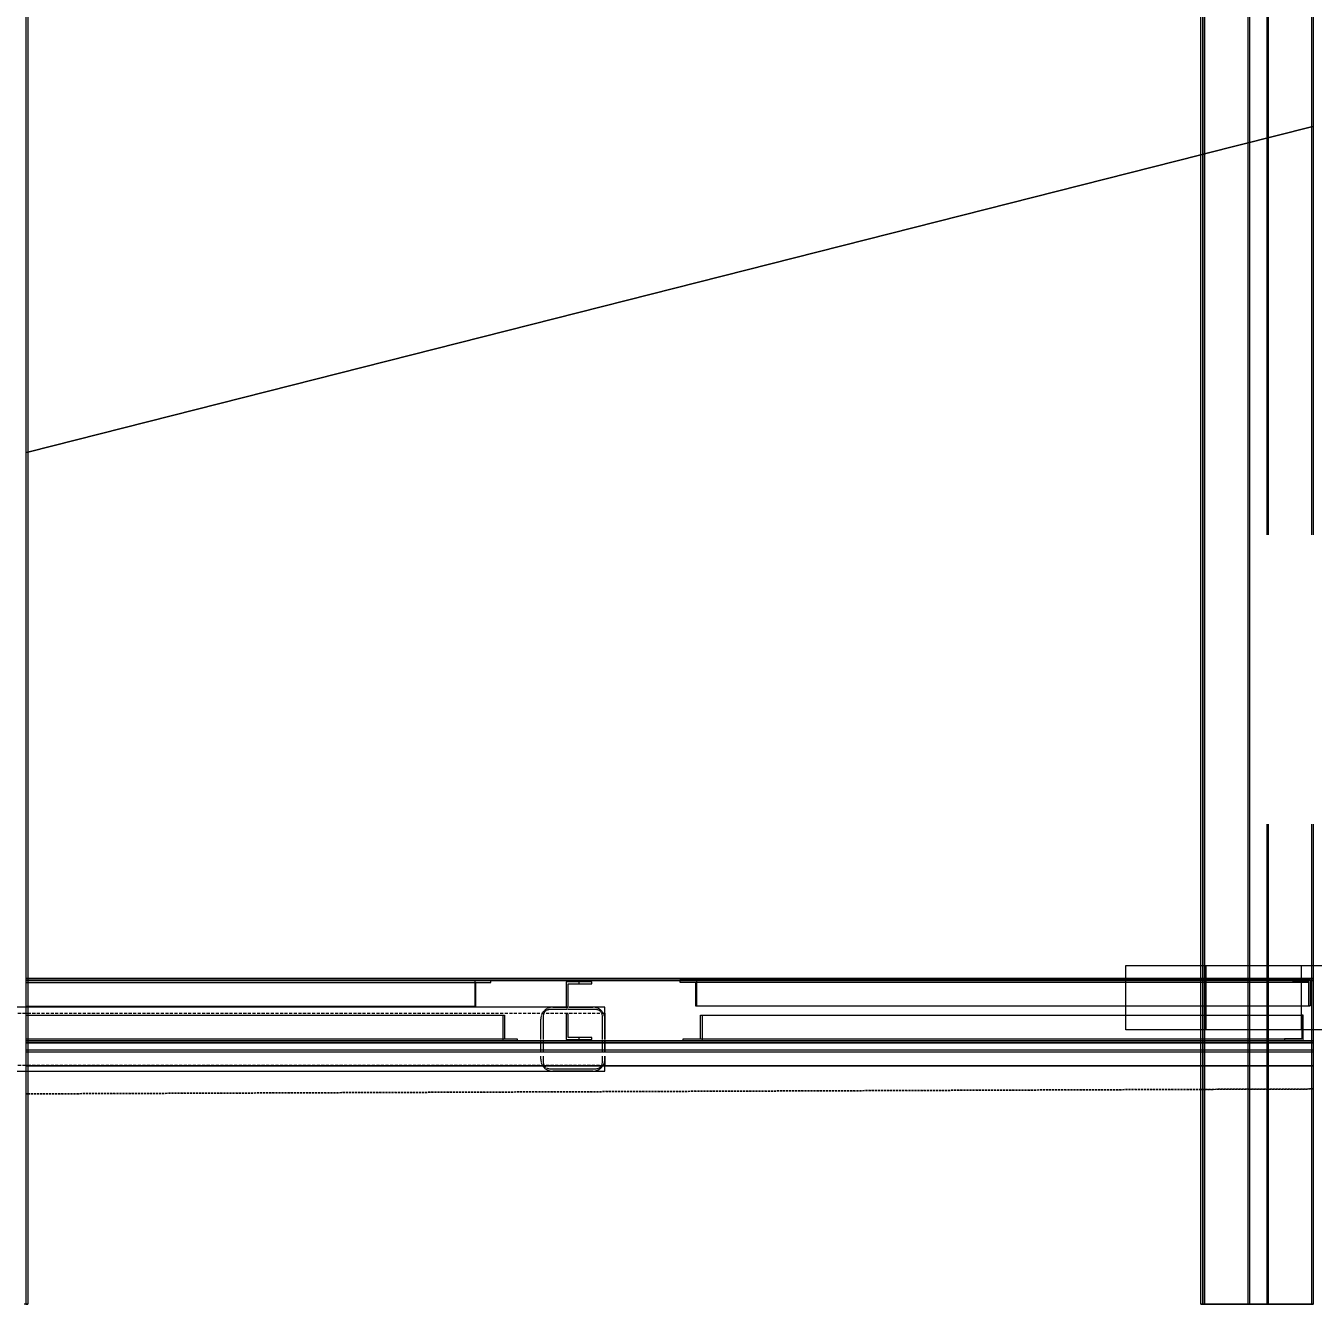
# Model space of a CAD drawing. Header units: centimetres. Extents: x -13617 to -9515, y -261 to 6553.
# Drawn here: x -12722.6 to -12522.1, y 2144 to 2343.2 of the extents above; entities that cross this region are included whole.
import ezdxf

# ---------------------------------------------------------------- set-up
doc = ezdxf.new("R2010")
doc.units = ezdxf.units.CM
for name, pattern in [('_Overhead', [0.47625, 0.3175, -0.15875]), ('_Overhead_2_', [0.47625, 0.3175, -0.15875]), ('Hidden', [0.714375, 0.47625, -0.238125])]:
    doc.linetypes.add(name, pattern=pattern)
for name, color, linetype, lineweight in [('A-DETL-HDLN', 7, 'Hidden', 9), ('A-FLOR', 7, 'Continuous', 9), ('E-LITE-EQPM', 7, 'Continuous', 9), ('E-LITE-EQPM-IDEN', 7, 'Continuous', 18), ('S-BEAM', 7, 'Continuous', 9), ('S-COLS', 7, 'Continuous', 9), ('S-FSTN', 7, 'Continuous', 9)]:
    doc.layers.add(name, color=color, linetype=linetype, lineweight=lineweight)
doc.styles.add('Arial_2', font='arial.ttf', dxfattribs={"width": 0.8, "height": 30})

# ---------------------------------------------------------------- blocks, each defined once
blk = doc.blocks.new('HSS Rectangular-Column - 100 x 100 mm-1473130-Planta patio maniobras')
at = {"layer": 'S-COLS', "color": 253, "true_color": 0xaaaaaa}
for p, q in [((-0.83, 4.6), (-3.65, 4.6)), ((-3.1, 5), (-1.03, 5)), ((-1.03, 5), (-0.73, 5)), ((3.65, 4.6), (-0.73, 4.6)), ((-0.55, 5), (3.09, 5)), ((-5, -0.05), (-5, 3.09)), ((-4.6, 3.59), (-4.6, 3.13)), ((-4.6, 3.09), (-4.6, -0.05)), ((4.6, 3.1), (4.6, 3.59)), ((4.6, -0.06), (4.6, 3.09)), ((5, 3.09), (5, -0.07)), ((-5, -0.56), (-5, -0.26)), ((-5, -1.64), (-5, -0.56)), ((-5, -1.8), (-5, -1.64)), ((-5, -1.98), (-5, -1.84)), ((-4.6, -0.26), (-4.6, -0.56)), ((-4.6, -0.56), (-4.6, -1.64)), ((-4.6, -1.64), (-4.6, -1.8)), ((-4.6, -1.84), (-4.6, -1.98)), ((4.6, -0.56), (4.6, -0.26)), ((4.6, -1.64), (4.6, -0.56)), ((4.6, -1.8), (4.6, -1.64)), ((4.6, -1.98), (4.6, -1.8)), ((5, -0.26), (5, -0.56)), ((5, -0.56), (5, -1.64)), ((5, -1.64), (5, -1.8)), ((5, -1.8), (5, -1.98)), ((-5, -3.1), (-5, -2.64)), ((-4.6, -2.64), (-4.6, -3.56)), ((4.6, -3.59), (4.6, -2.64)), ((5, -2.64), (5, -3.1)), ((-3.65, -4.6), (3.65, -4.6)), ((3.09, -5), (-3.1, -5))]:
    blk.add_line(p, q, dxfattribs=at)
for centre, radius, start, end in [((-3.1, 3.09), 1.9, 150, 163.5339), ((-3.1, 3.09), 1.9, 133.0252, 148.9166), ((-3.65, 3.65), 0.953, 154.8031, 180), ((-3.65, 3.65), 0.953, 122.6116, 150), ((-3.1, 3.09), 1.9, 120, 132.2271), ((-3.65, 3.65), 0.952, 90, 120), ((-3.1, 3.09), 1.9, 97.63, 118.6771), ((-3.1, 3.09), 1.9, 90, 97.2129), ((3.09, 3.09), 1.91, 82.4534, 90), ((3.09, 3.09), 1.9, 60.1406, 82.37), ((3.65, 3.65), 0.952, 60, 90), ((3.09, 3.09), 1.91, 47.0305, 60), ((3.65, 3.65), 0.952, 30, 57.3884), ((3.09, 3.09), 1.91, 30.0285, 46.9748), ((3.65, 3.65), 0.953, 360, 25.1969), ((3.09, 3.09), 1.91, 15.5417, 30), ((-3.1, 3.09), 1.91, 164.4709, 178.9811), ((3.09, 3.09), 1.91, 360, 15.5291), ((-3.1, -3.1), 1.91, 180, 194.522), ((-3.1, -3.1), 1.91, 195.5291, 207.9055), ((-3.65, -3.65), 0.953, 180, 201.0079), ((3.65, -3.65), 0.953, 338.9921, 0), ((3.09, -3.1), 1.9, 332.0945, 344.4709), ((3.09, -3.1), 1.9, 344.4843, 360), ((-3.1, -3.1), 1.91, 210, 225.9298), ((-3.65, -3.65), 0.952, 210, 235.3423), ((-3.1, -3.1), 1.91, 226.9748, 239.2246), ((-3.65, -3.65), 0.952, 240, 270), ((-3.1, -3.1), 1.91, 240, 261.1396), ((-3.1, -3.1), 1.91, 262.37, 269.5938), ((3.09, -3.1), 1.91, 270.0953, 277.63), ((3.09, -3.1), 1.9, 277.8731, 300), ((3.65, -3.65), 0.952, 270, 300), ((3.09, -3.1), 1.9, 300.0813, 313.0252), ((3.65, -3.65), 0.953, 302.7997, 330), ((3.09, -3.1), 1.9, 313.0975, 330)]:
    blk.add_arc(centre, radius, start, end, dxfattribs=at)
blk = doc.blocks.new('M_L Equal Angles - 25 x 25 mm-1491346-Planta patio maniobras')
at = {"layer": 'S-BEAM', "color": 254, "true_color": 0xcccccc}
for p, q in [((-87.67, 1.36), (-87.4, 1.36)), ((-87.67, 1.36), (-87.4, 1.36)), ((-87.67, 1.04), (-87.4, 1.04)), ((-87.4, 1.36), (95.31, 1.36)), ((-87.4, 1.36), (95.31, 1.36)), ((-87.4, 1.04), (95.31, 1.04)), ((95.31, 1.36), (95.65, 1.36)), ((95.31, 1.36), (95.65, 1.36)), ((95.31, 1.04), (95.65, 1.04)), ((95.65, 1.36), (95.88, 1.36)), ((95.65, 1.36), (95.88, 1.36)), ((95.65, 1.04), (95.88, 1.04)), ((95.88, 1.36), (112.55, 1.36)), ((95.88, 1.36), (112.55, 1.36)), ((95.88, 1.04), (112.55, 1.04)), ((112.55, 1.36), (112.78, 1.36)), ((112.55, 1.36), (112.78, 1.36)), ((112.55, 1.04), (112.78, 1.04)), ((-87.67, -1.14), (-87.4, -1.14)), ((-87.4, -1.14), (-87.67, -1.14)), ((-87.4, -1.14), (95.31, -1.14)), ((95.31, -1.14), (-87.4, -1.14)), ((95.31, -1.14), (95.65, -1.14)), ((95.65, -1.14), (95.31, -1.14)), ((95.65, -1.14), (95.88, -1.14)), ((95.88, -1.14), (95.65, -1.14)), ((95.88, -1.14), (112.55, -1.14)), ((112.55, -1.14), (95.88, -1.14)), ((112.55, -1.14), (112.78, -1.14)), ((112.78, -1.14), (112.55, -1.14))]:
    blk.add_line(p, q, dxfattribs=at)
at = {"layer": 'S-BEAM', "color": 254, "linetype": 'Hidden', "true_color": 0xcccccc}
for p, q in [((-87.67, 1.04), (-87.4, 1.04)), ((-87.4, 1.04), (95.31, 1.04)), ((95.31, 1.04), (95.65, 1.04)), ((95.65, 1.04), (95.88, 1.04)), ((95.88, 1.04), (112.55, 1.04)), ((112.55, 1.04), (112.78, 1.04))]:
    blk.add_line(p, q, dxfattribs=at)
blk = doc.blocks.new('M_L Equal Angles - 25 x 25 mm-1491318-Planta patio maniobras')
at = {"layer": 'S-BEAM', "color": 254, "true_color": 0xcccccc}
for p, q in [((-87.67, 1.36), (-87.4, 1.36)), ((-87.67, 1.36), (-87.4, 1.36)), ((-87.67, 1.04), (-87.4, 1.04)), ((-87.4, 1.36), (95.31, 1.36)), ((-87.4, 1.36), (95.31, 1.36)), ((-87.4, 1.04), (95.31, 1.04)), ((95.31, 1.36), (95.65, 1.36)), ((95.31, 1.36), (95.65, 1.36)), ((95.31, 1.04), (95.65, 1.04)), ((95.65, 1.36), (95.88, 1.36)), ((95.65, 1.36), (95.88, 1.36)), ((95.65, 1.04), (95.88, 1.04)), ((95.88, 1.36), (112.55, 1.36)), ((95.88, 1.36), (112.55, 1.36)), ((95.88, 1.04), (112.55, 1.04)), ((112.55, 1.36), (112.78, 1.36)), ((112.55, 1.36), (112.78, 1.36)), ((112.55, 1.04), (112.78, 1.04)), ((-87.67, -1.14), (-87.4, -1.14)), ((-87.4, -1.14), (-87.67, -1.14)), ((-87.4, -1.14), (95.31, -1.14)), ((95.31, -1.14), (-87.4, -1.14)), ((95.31, -1.14), (95.65, -1.14)), ((95.65, -1.14), (95.31, -1.14)), ((95.65, -1.14), (95.88, -1.14)), ((95.88, -1.14), (95.65, -1.14)), ((95.88, -1.14), (112.55, -1.14)), ((112.55, -1.14), (95.88, -1.14)), ((112.55, -1.14), (112.78, -1.14)), ((112.78, -1.14), (112.55, -1.14))]:
    blk.add_line(p, q, dxfattribs=at)
at = {"layer": 'S-BEAM', "color": 254, "linetype": 'Hidden', "true_color": 0xcccccc}
for p, q in [((-87.67, 1.04), (-87.4, 1.04)), ((-87.4, 1.04), (95.31, 1.04)), ((95.31, 1.04), (95.65, 1.04)), ((95.65, 1.04), (95.88, 1.04)), ((95.88, 1.04), (112.55, 1.04)), ((112.55, 1.04), (112.78, 1.04))]:
    blk.add_line(p, q, dxfattribs=at)
blk = doc.blocks.new('HSS Square - HSS 100mm-1473662-Planta patio maniobras')
at = {"layer": 'S-BEAM', "color": 254, "true_color": 0xcccccc}
for p, q in [((8.76, 5), (-81.14, 5)), ((-81.14, 5), (-81.14, 4.94)), ((-81.14, 5), (-81.14, 4.05)), ((-81.14, 4.94), (-81.14, 4.74)), ((-81.14, 4.74), (-81.14, 4.44)), ((-81.14, 4.44), (-81.14, 4.05)), ((-81.14, 4.02), (-81.14, 4.05)), ((-81.14, 3.92), (-81.14, 4.05)), ((-81.14, 3.77), (-81.14, 4.02)), ((9.03, 5), (8.76, 5)), ((9.33, 5), (9.1, 5)), ((26, 5), (9.33, 5)), ((26.23, 5), (26, 5)), ((26.57, 5), (26.23, 5)), ((71.14, 5), (26.57, 5)), ((71.14, 4.12), (71.14, 5)), ((71.14, 4.12), (71.14, 5)), ((71.14, 4.05), (71.14, 3.59)), ((71.14, 4.05), (71.14, 3.59)), ((-81.14, 3.98), (-81.14, 3.09)), ((-81.14, 3.93), (-81.14, 3.59)), ((-81.14, 3.59), (-81.14, 3.92)), ((-81.14, 3.59), (-81.14, 3.77)), ((-81.14, 3.57), (-81.14, 3.09)), ((-81.14, 3.34), (-81.14, 3.57)), ((-81.14, 3.09), (-81.14, 3.57)), ((-81.14, 3.09), (-81.14, 3.34)), ((-81.14, 2.64), (-81.14, 3.09)), ((-81.14, 3.09), (-81.14, 2.64)), ((71.14, 3.59), (71.14, 3.98)), ((71.14, 3.59), (71.14, 3.93)), ((71.14, 3.09), (71.14, 3.59)), ((71.14, 3.09), (71.14, 3.57)), ((71.14, 3.57), (71.14, 3.09)), ((71.14, 3.57), (71.14, 3.09)), ((71.14, 3.09), (71.14, 2.64)), ((71.14, 2.64), (71.14, 3.09)), ((71.14, 2.64), (71.14, 3.09)), ((71.14, 3.09), (71.14, 2.64)), ((71.14, 2.59), (71.14, 2.14)), ((71.14, 2.14), (71.14, 2.59)), ((71.14, 2.14), (71.14, 2.59)), ((71.14, 2.59), (71.14, 2.14)), ((-81.14, 1.8), (-81.14, 1.98)), ((-81.14, 1.98), (-81.14, 1.8)), ((-81.14, 1.64), (-81.14, 1.8)), ((-81.14, 1.8), (-81.14, 1.64)), ((-81.14, 0.56), (-81.14, 1.64)), ((-81.14, 1.64), (-81.14, 0.56)), ((-81.14, 0.26), (-81.14, 0.56)), ((-81.14, 0.56), (-81.14, 0.26)), ((-81.14, -3.1), (-81.14, 0.07)), ((-81.14, 0.07), (-81.14, -3.1)), ((71.14, 1.8), (71.14, 1.64)), ((71.14, 1.64), (71.14, 1.8)), ((71.14, 1.64), (71.14, 1.8)), ((71.14, 1.8), (71.14, 1.64)), ((71.14, 1.64), (71.14, 1.09)), ((71.14, 1.09), (71.14, 1.64)), ((71.14, 1.09), (71.14, 1.64)), ((71.14, 1.64), (71.14, 1.09)), ((71.14, 1.09), (71.14, 0.56)), ((71.14, 0.56), (71.14, 1.09)), ((71.14, 0.56), (71.14, 1.09)), ((71.14, 1.09), (71.14, 0.56)), ((71.14, 0.26), (71.14, 0.56)), ((71.14, 0.26), (71.14, 0.56)), ((71.14, 0.56), (71.14, 0.26)), ((71.14, 0.11), (71.14, 0.26)), ((71.14, 0.11), (71.14, 0.26)), ((71.14, 0.26), (71.14, 0.11)), ((71.14, -3.08), (71.14, -0.04)), ((71.14, -3.08), (71.14, -0.04)), ((71.14, -0.04), (71.14, -3.08)), ((-81.14, -3.1), (-81.14, -3.57)), ((-81.14, -3.1), (-81.14, -3.59)), ((-81.14, -3.57), (-81.14, -3.1)), ((-81.14, -3.57), (-81.14, -3.1)), ((-81.14, -3.59), (-81.14, -3.93)), ((-81.14, -3.59), (-81.14, -5)), ((-81.14, -3.92), (-81.14, -3.59)), ((-81.14, -3.77), (-81.14, -3.59)), ((-81.14, -3.92), (-81.14, -3.77)), ((-81.14, -4.02), (-81.14, -3.92)), ((-81.14, -4.02), (-81.14, -3.92)), ((71.14, -3.74), (71.14, -3.1)), ((71.14, -3.57), (71.14, -3.1)), ((71.14, -3.1), (71.14, -3.34)), ((71.14, -3.1), (71.14, -3.34)), ((71.14, -3.34), (71.14, -3.57)), ((71.14, -3.34), (71.14, -3.57)), ((71.14, -3.74), (71.14, -3.59)), ((71.14, -3.59), (71.14, -3.74)), ((71.14, -3.59), (71.14, -3.74)), ((71.14, -4.05), (71.14, -3.74)), ((71.14, -3.93), (71.14, -3.77)), ((71.14, -3.77), (71.14, -3.92)), ((71.14, -3.77), (71.14, -3.92)), ((-81.14, -4.05), (-81.14, -4.02)), ((-81.14, -4.05), (-81.14, -4.02)), ((-81.14, -4.05), (-81.14, -5)), ((-81.14, -5), (-75.59, -5)), ((-75.41, -5), (-75.11, -5)), ((-75.11, -5), (8.76, -5)), ((8.76, -5), (9.03, -5)), ((9.1, -5), (9.33, -5)), ((9.33, -5), (26, -5)), ((26, -5), (26.23, -5)), ((26.23, -5), (26.57, -5)), ((26.57, -5), (44.33, -5)), ((44.39, -5), (44.69, -5)), ((44.69, -5), (71.14, -5)), ((71.14, -4.74), (71.14, -4.05)), ((71.14, -4.44), (71.14, -4.05)), ((71.14, -4.94), (71.14, -4.44)), ((71.14, -4.94), (71.14, -4.74))]:
    blk.add_line(p, q, dxfattribs=at)
at = {"layer": 'S-BEAM', "color": 254, "linetype": 'Hidden', "true_color": 0xcccccc}
for p, q in [((8.76, 4.05), (-81.14, 4.05)), ((9.03, 4.05), (8.76, 4.05)), ((9.33, 4.05), (9.1, 4.05)), ((26, 4.05), (9.33, 4.05)), ((26.23, 4.05), (26, 4.05)), ((26.57, 4.05), (26.23, 4.05)), ((71.14, 4.05), (26.57, 4.05)), ((-75.59, -4.05), (-81.14, -4.05)), ((-75.15, -4.05), (-75.41, -4.05)), ((8.76, -4.05), (-75.11, -4.05)), ((9.03, -4.05), (8.76, -4.05)), ((9.33, -4.05), (9.1, -4.05)), ((26, -4.05), (9.33, -4.05)), ((26.23, -4.05), (26, -4.05)), ((26.57, -4.05), (26.23, -4.05)), ((44.31, -4.05), (26.57, -4.05)), ((44.66, -4.05), (44.39, -4.05)), ((71.14, -4.05), (44.69, -4.05))]:
    blk.add_line(p, q, dxfattribs=at)
blk = doc.blocks.new('RVR_CERCHA_C01 - RVR_CERCHA_C01-1649010-Planta patio maniobras')
at = {"layer": 'S-BEAM', "color": 254, "true_color": 0xcccccc}
for p, q in [((4.71, 5), (5, 5)), ((5, 5), (4.71, 5)), ((4.71, 4.7), (5, 4.7)), ((4.71, 4.7), (5, 4.7)), ((4.78, 5), (5, 5)), ((4.78, 5), (5, 5)), ((5, 5), (4.78, 5)), ((4.78, 5), (5, 5)), ((4.78, 4.7), (5, 4.7)), ((5, 4.7), (4.78, 4.7)), ((5, 4.7), (4.78, 4.7)), ((5, 4.7), (4.78, 4.7)), ((5, 5), (5, 4.7)), ((5, 4.7), (5, 5)), ((5.01, 5), (21.68, 5)), ((5.01, 5), (11.9, 5)), ((5.01, 5), (21.68, 5)), ((21.68, 5), (5.01, 5)), ((5.01, 4.7), (11.86, 4.7)), ((5.01, 4.7), (6.32, 4.7)), ((6.32, 4.7), (5.01, 4.7)), ((6.32, 4.7), (5.01, 4.7)), ((6.32, 4.7), (6.32, 0.7)), ((8.94, 4.7), (6.32, 4.7)), ((6.32, 4.7), (21.68, 4.7)), ((6.32, 4.7), (13.81, 4.7)), ((21.68, 4.7), (6.32, 4.7)), ((21.68, 4.7), (6.32, 4.7)), ((6.54, 0.7), (6.54, 4.4)), ((6.54, 4.4), (8.94, 4.4)), ((21.68, 4.4), (6.54, 4.4)), ((9.25, 4.7), (8.94, 4.7)), ((8.94, 4.4), (9.25, 4.4)), ((9.25, 4.4), (9.25, 4.7)), ((9.6, 4.7), (9.25, 4.7)), ((9.6, 4.4), (9.25, 4.4)), ((21.68, 4.7), (9.6, 4.7)), ((21.68, 4.4), (9.6, 4.4)), ((11.86, 4.7), (21.68, 4.7)), ((11.9, 5), (21.68, 5)), ((13.81, 4.7), (21.68, 4.7)), ((21.68, 5), (21.91, 5)), ((21.68, 5), (21.91, 5)), ((21.68, 5), (21.91, 5)), ((21.91, 5), (21.68, 5)), ((21.68, 4.7), (21.91, 4.7)), ((21.91, 4.7), (21.68, 4.7)), ((21.68, 4.7), (21.91, 4.7)), ((21.68, 4.7), (21.91, 4.7)), ((21.91, 4.7), (21.68, 4.7)), ((21.91, 4.7), (21.68, 4.7)), ((21.91, 4.4), (21.68, 4.4)), ((21.91, 4.4), (21.68, 4.4)), ((21.91, 5), (22.25, 5)), ((21.91, 5), (22.25, 5)), ((21.91, 5), (22.25, 5)), ((22.25, 5), (21.91, 5)), ((21.91, 4.7), (22.25, 4.7)), ((22.25, 4.7), (21.91, 4.7)), ((21.91, 4.7), (22.25, 4.7)), ((21.91, 4.7), (22.25, 4.7)), ((22.25, 4.7), (21.91, 4.7)), ((22.25, 4.7), (21.91, 4.7)), ((22.25, 4.4), (21.91, 4.4)), ((22.25, 4.4), (21.91, 4.4)), ((22.25, 5), (204.96, 5)), ((22.25, 5), (204.96, 5)), ((22.25, 5), (204.96, 5)), ((204.96, 5), (22.25, 5)), ((22.25, 4.7), (96.9, 4.7)), ((102.45, 4.7), (22.25, 4.7)), ((22.25, 4.7), (204.92, 4.7)), ((22.25, 4.7), (204.96, 4.7)), ((102.86, 4.7), (22.25, 4.7)), ((102.45, 4.7), (22.25, 4.7)), ((100.16, 4.4), (22.25, 4.4)), ((102.86, 4.4), (22.25, 4.4)), ((96.9, 4.7), (99.94, 4.7)), ((99.94, 4.7), (102.86, 4.7)), ((99.94, 0.7), (99.94, 4.7)), ((102.86, 4.4), (100.16, 4.4)), ((100.16, 4.4), (100.16, 0.7)), ((102.86, 4.7), (102.45, 4.7)), ((130.49, 4.7), (102.45, 4.7)), ((102.86, 4.7), (102.86, 4.4)), ((128.71, 4.7), (102.86, 4.7)), ((117.09, 4.5), (117.09, 4.2)), ((119.09, 4.5), (117.09, 4.5)), ((119.09, 4.5), (117.09, 4.5)), ((117.09, 4.5), (117.09, 4.2)), ((117.09, 4.2), (119.09, 4.2)), ((117.09, 4.2), (119.09, 4.2)), ((119.09, 4.5), (119.09, 4.2)), ((121.09, 4.5), (119.09, 4.5)), ((121.09, 4.5), (119.09, 4.5)), ((119.09, 4.2), (120.79, 4.2)), ((119.09, 4.2), (120.79, 4.2)), ((120.79, 4.2), (120.79, 0.5)), ((120.79, 4.2), (120.79, 0.5)), ((121.09, 0.5), (121.09, 4.5)), ((121.09, 0.5), (121.09, 4.5)), ((128.71, 4.4), (128.71, 4.7)), ((128.71, 4.7), (130.89, 4.7)), ((130.49, 4.7), (128.71, 4.7)), ((204.96, 4.7), (128.71, 4.7)), ((130.73, 4.4), (128.71, 4.4)), ((204.96, 4.4), (128.71, 4.4)), ((204.96, 4.7), (130.49, 4.7)), ((204.96, 4.7), (130.49, 4.7)), ((130.73, 0.7), (130.73, 4.4)), ((204.96, 4.4), (130.73, 4.4)), ((130.89, 4.7), (130.89, 0.7)), ((130.89, 4.7), (137.83, 4.7)), ((137.83, 4.7), (204.96, 4.7)), ((204.96, 5), (205.23, 5)), ((204.96, 5), (205.23, 5)), ((204.96, 5), (205.23, 5)), ((205.23, 5), (204.96, 5)), ((204.96, 4.7), (205.23, 4.7)), ((205.23, 4.7), (204.96, 4.7)), ((204.96, 4.7), (205.23, 4.7)), ((204.96, 4.7), (205.23, 4.7)), ((205.23, 4.7), (204.96, 4.7)), ((205.23, 4.7), (204.96, 4.7)), ((205.23, 4.4), (204.96, 4.4)), ((205.23, 4.4), (204.96, 4.4)), ((6.32, 0.7), (6.54, 0.7)), ((21.68, 0.7), (6.32, 0.7)), ((21.68, 0.7), (6.54, 0.7)), ((21.91, 0.7), (21.68, 0.7)), ((21.91, 0.7), (21.68, 0.7)), ((22.25, 0.7), (21.91, 0.7)), ((22.25, 0.7), (21.91, 0.7)), ((99.94, 0.7), (22.25, 0.7)), ((100.16, 0.7), (22.25, 0.7)), ((100.16, 0.7), (99.94, 0.7)), ((120.79, 0.5), (121.09, 0.5)), ((120.79, 0.5), (121.09, 0.5)), ((130.89, 0.7), (130.73, 0.7)), ((204.96, 0.7), (130.73, 0.7)), ((204.96, 0.7), (130.89, 0.7)), ((205.23, 0.7), (204.96, 0.7)), ((205.23, 0.7), (204.96, 0.7)), ((5.23, -4.75), (5.23, -0.75)), ((5.23, -0.75), (5.43, -0.75)), ((21.68, -0.75), (5.23, -0.75)), ((5.43, -0.75), (5.43, -4.45)), ((21.68, -0.75), (5.43, -0.75)), ((21.91, -0.75), (21.68, -0.75)), ((21.91, -0.75), (21.68, -0.75)), ((22.25, -0.75), (21.91, -0.75)), ((22.25, -0.75), (21.91, -0.75)), ((100.76, -0.75), (22.25, -0.75)), ((100.96, -0.75), (22.25, -0.75)), ((100.96, -0.75), (100.76, -0.75)), ((100.76, -0.75), (100.76, -4.75)), ((100.96, -4.45), (100.96, -0.75)), ((121.09, -0.5), (120.79, -0.5)), ((120.79, -0.5), (120.79, -4.2)), ((121.09, -0.5), (120.79, -0.5)), ((120.79, -0.5), (120.79, -4.2)), ((121.09, -4.5), (121.09, -0.5)), ((121.09, -4.5), (121.09, -0.5)), ((135.34, -0.7), (135.15, -0.7)), ((135.15, -0.7), (135.15, -4.4)), ((204.96, -0.7), (135.15, -0.7)), ((135.34, -4.7), (135.34, -0.7)), ((204.96, -0.7), (135.34, -0.7)), ((205.23, -0.7), (204.96, -0.7)), ((205.23, -0.7), (204.96, -0.7)), ((4.71, -4.7), (5, -4.7)), ((5, -4.7), (4.71, -4.7)), ((5, -5), (4.71, -5)), ((4.71, -5), (5, -5)), ((4.78, -4.7), (5, -4.7)), ((5, -4.7), (4.78, -4.7)), ((5, -4.7), (4.78, -4.7)), ((4.78, -4.7), (5, -4.7)), ((4.78, -5), (5, -5)), ((5, -5), (4.78, -5)), ((5, -5), (4.78, -5)), ((5, -5), (4.78, -5)), ((5, -4.7), (5, -5)), ((5, -5), (5, -4.7)), ((5.01, -4.7), (21.68, -4.7)), ((5.01, -4.7), (11.86, -4.7)), ((5.23, -4.7), (5.01, -4.7)), ((5.23, -4.7), (5.01, -4.7)), ((11.9, -5), (5.01, -5)), ((5.01, -5), (21.68, -5)), ((21.68, -5), (5.01, -5)), ((21.68, -5), (5.01, -5)), ((21.68, -4.7), (5.23, -4.7)), ((21.68, -4.7), (5.23, -4.7)), ((6.55, -4.75), (5.23, -4.75)), ((5.23, -4.75), (21.68, -4.75)), ((5.43, -4.45), (7.87, -4.45)), ((21.68, -4.45), (5.43, -4.45)), ((7.87, -4.75), (6.55, -4.75)), ((7.87, -4.45), (7.87, -4.7)), ((21.68, -4.45), (7.87, -4.45)), ((9.58, -4.75), (7.87, -4.75)), ((21.68, -4.75), (9.58, -4.75)), ((11.86, -4.7), (21.68, -4.7)), ((21.68, -5), (11.9, -5)), ((21.91, -4.45), (21.68, -4.45)), ((21.91, -4.45), (21.68, -4.45)), ((21.68, -4.7), (21.91, -4.7)), ((21.68, -4.7), (21.91, -4.7)), ((21.91, -4.7), (21.68, -4.7)), ((21.91, -4.7), (21.68, -4.7)), ((21.68, -4.75), (21.91, -4.75)), ((21.91, -4.75), (21.68, -4.75)), ((21.91, -5), (21.68, -5)), ((21.68, -5), (21.91, -5)), ((21.91, -5), (21.68, -5)), ((21.91, -5), (21.68, -5)), ((22.25, -4.45), (21.91, -4.45)), ((22.25, -4.45), (21.91, -4.45)), ((21.91, -4.7), (22.25, -4.7)), ((21.91, -4.7), (22.25, -4.7)), ((22.25, -4.7), (21.91, -4.7)), ((22.25, -4.7), (21.91, -4.7)), ((21.91, -4.75), (22.25, -4.75)), ((22.25, -4.75), (21.91, -4.75)), ((22.25, -5), (21.91, -5)), ((21.91, -5), (22.25, -5)), ((22.25, -5), (21.91, -5)), ((22.25, -5), (21.91, -5)), ((100.96, -4.45), (22.25, -4.45)), ((103.41, -4.45), (22.25, -4.45)), ((22.25, -4.7), (97.61, -4.7)), ((22.25, -4.7), (204.92, -4.7)), ((100.76, -4.7), (22.25, -4.7)), ((100.76, -4.7), (22.25, -4.7)), ((22.25, -4.75), (100.76, -4.75)), ((103.41, -4.75), (22.25, -4.75)), ((204.96, -5), (22.25, -5)), ((22.25, -5), (204.96, -5)), ((204.96, -5), (22.25, -5)), ((204.96, -5), (22.25, -5)), ((97.61, -4.7), (100.76, -4.7)), ((100.76, -4.75), (103.41, -4.75)), ((100.8, -4.7), (103.41, -4.7)), ((103.41, -4.7), (100.8, -4.7)), ((103.41, -4.7), (100.8, -4.7)), ((103.41, -4.45), (100.96, -4.45)), ((103.41, -4.75), (103.41, -4.45)), ((103.41, -4.7), (132.93, -4.7)), ((132.81, -4.7), (103.41, -4.7)), ((132.81, -4.7), (103.41, -4.7)), ((117.09, -4.2), (117.09, -4.5)), ((119.09, -4.2), (117.09, -4.2)), ((119.09, -4.2), (117.09, -4.2)), ((117.09, -4.2), (117.09, -4.5)), ((117.09, -4.5), (119.09, -4.5)), ((117.09, -4.5), (119.09, -4.5)), ((119.09, -4.2), (119.09, -4.5)), ((120.79, -4.2), (119.09, -4.2)), ((120.79, -4.2), (119.09, -4.2)), ((119.09, -4.5), (121.09, -4.5)), ((119.09, -4.5), (121.09, -4.5)), ((135.15, -4.4), (132.81, -4.4)), ((132.81, -4.4), (132.81, -4.7)), ((204.96, -4.4), (132.81, -4.4)), ((132.81, -4.7), (135.34, -4.7)), ((204.96, -4.7), (132.81, -4.7)), ((204.96, -4.7), (132.81, -4.7)), ((204.96, -4.7), (132.81, -4.7)), ((132.93, -4.7), (140.2, -4.7)), ((204.96, -4.4), (135.15, -4.4)), ((135.34, -4.7), (204.96, -4.7)), ((140.2, -4.7), (204.96, -4.7)), ((205.23, -4.4), (204.96, -4.4)), ((205.23, -4.4), (204.96, -4.4)), ((204.96, -4.7), (205.23, -4.7)), ((205.23, -4.7), (204.96, -4.7)), ((204.96, -4.7), (205.23, -4.7)), ((204.96, -4.7), (205.23, -4.7)), ((205.23, -4.7), (204.96, -4.7)), ((205.23, -4.7), (204.96, -4.7)), ((205.23, -5), (204.96, -5)), ((204.96, -5), (205.23, -5)), ((205.23, -5), (204.96, -5)), ((205.23, -5), (204.96, -5))]:
    blk.add_line(p, q, dxfattribs=at)
blk = doc.blocks.new('Costanera Perfil Z - Parametrizado - Costanera Perfil Z - Parametrizado-1652053-Planta patio maniobras')
at = {"layer": 'S-BEAM', "color": 254, "true_color": 0xcccccc}
for p, q in [((-8.9, -811.28), (-8.9, 811.28)), ((-8.63, 811.28), (-8.63, -811.28)), ((-8.57, 811.28), (-8.57, -811.28)), ((-8.34, 811.28), (-8.34, -811.28)), ((-1.6, 811.28), (-1.6, -811.28)), ((-1.35, 811.28), (-1.35, -811.28)), ((8.34, 811.28), (8.34, -811.28)), ((1.35, -410.85), (1.35, -760.55)), ((1.6, -410.85), (1.6, -760.55)), ((8.57, -410.85), (8.57, -760.55)), ((1.35, -760.55), (1.35, -770.55)), ((1.6, -760.55), (1.6, -770.55)), ((8.57, -760.57), (8.57, -760.85)), ((8.57, -760.85), (8.57, -770.25)), ((1.35, -770.55), (1.35, -811.28)), ((1.6, -770.55), (1.6, -811.28)), ((8.57, -770.25), (8.57, -770.54)), ((8.57, -770.55), (8.57, -811.28)), ((-8.9, -811.28), (-8.63, -811.28)), ((-1.35, -811.28), (-8.9, -811.28)), ((-8.57, -811.28), (-8.34, -811.28)), ((-8.34, -811.28), (-8.57, -811.28)), ((-8.57, -811.28), (-1.6, -811.28)), ((-1.6, -811.28), (1.35, -811.28)), ((1.6, -811.28), (-1.35, -811.28)), ((1.35, -811.28), (8.34, -811.28)), ((8.34, -811.28), (1.6, -811.28)), ((8.34, -811.28), (8.57, -811.28)), ((8.63, -811.28), (8.34, -811.28)), ((8.34, -811.28), (8.57, -811.28)), ((8.57, -811.28), (8.34, -811.28))]:
    blk.add_line(p, q, dxfattribs=at)
blk = doc.blocks.new('Costanera Perfil Z - Parametrizado - Costanera Perfil Z - Parametrizado-1749030-Planta patio maniobras')
at = {"layer": 'S-BEAM', "color": 254, "true_color": 0xcccccc}
for p, q in [((8.63, 320.88), (8.63, -1315.69)), ((8.9, 320.88), (8.9, -1315.69)), ((8.63, -1315.69), (8.34, -1315.69)), ((8.63, -1315.69), (8.9, -1315.69)), ((8.9, -1315.69), (8.63, -1315.69))]:
    blk.add_line(p, q, dxfattribs=at)
blk = doc.blocks.new('RVR_Soporte Cercha _01 - RVR_Soporte Cercha _01-1653912-Planta patio maniobras')
at = {"layer": 'S-FSTN', "color": 253, "true_color": 0xaaaaaa}
for p, q in [((0.71, 5), (1.1, 5)), ((0.71, 5), (0.71, -5)), ((7.71, 5), (10.53, 5)), ((10.53, 5), (10.83, 5)), ((10.83, 5), (12.48, 5)), ((12.48, 5), (13.6, 5)), ((13.6, 5), (30.07, 5)), ((30.07, 5), (31.72, 5)), ((31.72, 5), (32.02, 5)), ((32.02, 5), (34.12, 5)), ((34.62, 5), (68.28, 5)), ((68.34, 5), (68.58, 5)), ((68.58, 5), (72.72, 5)), ((72.72, 5), (72.99, 5)), ((73.06, 5), (73.29, 5)), ((73.29, 5), (74.6, 5)), ((74.6, 5), (74.73, 5)), ((74.85, 5), (89.72, 5)), ((74.85, 5), (74.85, 2.72)), ((89.72, 5), (89.72, 2.72)), ((89.72, 5), (89.96, 5)), ((89.96, 5), (90.19, 5)), ((90.19, 5), (90.53, 5)), ((90.53, 5), (102.21, 5)), ((102.21, 5), (102.21, 2.72)), ((74.85, 2.72), (74.85, 1.27)), ((89.72, 2.72), (89.72, 1.27)), ((102.21, 2.72), (102.21, 1.27)), ((74.85, 1.27), (74.85, -2.66)), ((89.72, 1.27), (89.72, -2.59)), ((102.21, 1.27), (102.21, -2.54)), ((74.85, -2.73), (74.85, -2.98)), ((74.85, -2.98), (74.85, -5)), ((89.72, -2.73), (89.72, -2.98)), ((89.72, -2.98), (89.72, -5)), ((102.21, -2.73), (102.21, -2.98)), ((102.21, -2.98), (102.21, -5)), ((1.1, -5), (0.71, -5)), ((7, -5), (1.1, -5)), ((9.59, -5), (7.71, -5)), ((10.53, -5), (9.59, -5)), ((10.83, -5), (10.53, -5)), ((12.48, -5), (10.83, -5)), ((13.6, -5), (12.48, -5)), ((30.07, -5), (13.6, -5)), ((31.72, -5), (30.07, -5)), ((32.02, -5), (31.72, -5)), ((33.99, -5), (32.02, -5)), ((72.72, -5), (34.59, -5)), ((72.99, -5), (72.72, -5)), ((73.29, -5), (73.06, -5)), ((74.85, -5), (73.29, -5)), ((89.72, -5), (74.85, -5)), ((89.96, -5), (89.72, -5)), ((90.19, -5), (89.96, -5)), ((90.53, -5), (90.19, -5)), ((102.21, -5), (90.53, -5))]:
    blk.add_line(p, q, dxfattribs=at)
blk = doc.blocks.new('PQ_RVR_EST-01_ZZ_ZZ_MO_T_A_rvt-1-Planta patio maniobras')
at = {"layer": 'A-FLOR', "color": 254, "linetype": '_Overhead', "true_color": 0xd4d4d4}
for p, q in [((-12722.27, 2176.8), (-12722.55, 2176.8)), ((-12722.55, 2176.8), (-12722.27, 2176.8)), ((-12539.56, 2177.5), (-12722.27, 2176.8)), ((-12722.27, 2176.8), (-12539.56, 2177.5)), ((-12539.22, 2177.5), (-12539.56, 2177.5)), ((-12539.56, 2177.5), (-12539.22, 2177.5)), ((-12538.99, 2177.5), (-12539.22, 2177.5)), ((-12539.22, 2177.5), (-12538.99, 2177.5)), ((-12522.32, 2177.56), (-12538.99, 2177.5)), ((-12538.99, 2177.5), (-12522.32, 2177.56)), ((-12522.09, 2177.56), (-12522.32, 2177.56)), ((-12522.32, 2177.56), (-12522.09, 2177.56))]:
    blk.add_line(p, q, dxfattribs=at)
at = {"layer": 'S-BEAM', "color": 254, "linetype": '_Overhead', "lineweight": 9, "true_color": 0xd4d4d4}
for name, p in [('Costanera Perfil Z - Parametrizado - Costanera Perfil Z - Parametrizado-1749030-Planta patio maniobras', (-12731.18, 3459.72)), ('Costanera Perfil Z - Parametrizado - Costanera Perfil Z - Parametrizado-1652053-Planta patio maniobras', (-12530.66, 2955.31)), ('M_L Equal Angles - 25 x 25 mm-1491346-Planta patio maniobras', (-12634.87, 2182.32)), ('M_L Equal Angles - 25 x 25 mm-1491318-Planta patio maniobras', (-12634.87, 2182.32))]:
    blk.add_blockref(name, p, dxfattribs=at)
at = {"layer": 'S-BEAM', "color": 254, "linetype": '_Overhead', "lineweight": 9, "true_color": 0xd4d4d4, "rotation": 180}
for name, p in [('RVR_CERCHA_C01 - RVR_CERCHA_C01-1649010-Planta patio maniobras', (-12517.31, 2189.76)), ('HSS Square - HSS 100mm-1473662-Planta patio maniobras', (-12713.51, 2185.32))]:
    blk.add_blockref(name, p, dxfattribs=at)
at = {"layer": 'S-COLS', "color": 254, "linetype": '_Overhead', "lineweight": 9, "true_color": 0xd4d4d4}
blk.add_blockref('HSS Rectangular-Column - 100 x 100 mm-1473130-Planta patio maniobras', (-12637.37, 2185.32), dxfattribs=at)
at = {"layer": 'S-FSTN', "color": 254, "linetype": '_Overhead', "lineweight": 9, "true_color": 0xd4d4d4, "rotation": 180}
blk.add_blockref('RVR_Soporte Cercha _01 - RVR_Soporte Cercha _01-1653912-Planta patio maniobras', (-12449.03, 2191.78), dxfattribs=at)
blk = doc.blocks.new('PQ_RVR_ARQ-01_ZZ_ZZ_MO_T_A_rvt-1-Planta patio maniobras')
at = {"layer": 'A-FLOR', "color": 253, "lineweight": 18, "true_color": 0xaaaaaa}
for p, q in [((-12522.32, 2327.41), (-12538.99, 2323.19)), ((-12538.99, 2323.19), (-12522.32, 2327.41)), ((-12522.09, 2327.47), (-12522.32, 2327.41)), ((-12522.32, 2327.41), (-12522.09, 2327.47)), ((-12539.56, 2323.04), (-12722.27, 2276.75)), ((-12722.27, 2276.75), (-12539.56, 2323.04)), ((-12539.22, 2323.13), (-12539.56, 2323.04)), ((-12539.56, 2323.04), (-12539.22, 2323.13)), ((-12538.99, 2323.19), (-12539.22, 2323.13)), ((-12539.22, 2323.13), (-12538.99, 2323.19)), ((-12722.27, 2276.75), (-12722.55, 2276.68)), ((-12722.55, 2276.68), (-12722.27, 2276.75))]:
    blk.add_line(p, q, dxfattribs=at)
at = {"layer": 'A-FLOR', "color": 254, "linetype": '_Overhead_2_', "true_color": 0xd4d4d4}
for p, q in [((-12722.27, 2176.8), (-12722.55, 2176.8)), ((-12722.55, 2176.8), (-12722.27, 2176.8)), ((-12539.56, 2177.5), (-12722.27, 2176.8)), ((-12722.27, 2176.8), (-12539.56, 2177.5)), ((-12539.22, 2177.5), (-12539.56, 2177.5)), ((-12539.56, 2177.5), (-12539.22, 2177.5)), ((-12538.99, 2177.5), (-12539.22, 2177.5)), ((-12539.22, 2177.5), (-12538.99, 2177.5)), ((-12522.32, 2177.56), (-12538.99, 2177.5)), ((-12538.99, 2177.5), (-12522.32, 2177.56)), ((-12522.09, 2177.56), (-12522.32, 2177.56)), ((-12522.32, 2177.56), (-12522.09, 2177.56))]:
    blk.add_line(p, q, dxfattribs=at)
blk = doc.blocks.new('PROLIT_V_3_AS_206W - Standart-V158-Planta patio maniobras')
at = {"layer": 'A-DETL-HDLN', "color": 30, "linetype": 'Continuous', "lineweight": 25, "true_color": 0xff8000}
for p, q in [((-12490.14, 2253.78), (-12490.15, 2253.78)), ((-12492.61, 2251.57), (-12492.63, 2251.57)), ((-12488.03, 2251.51), (-12488.05, 2251.51)), ((-12492.93, 2229.57), (-12492.9, 2229.57)), ((-12491.27, 2229.15), (-12491.25, 2229.15)), ((-12488.35, 2229.51), (-12488.33, 2229.51))]:
    blk.add_line(p, q, dxfattribs=at)
at = {"layer": 'E-LITE-EQPM', "color": 30, "lineweight": 25, "true_color": 0xff8000}
for p, q in [((-12497.17, 2257.97), (-12498.64, 2257.99)), ((-12498.4, 2257.99), (-12498.64, 2257.99)), ((-12498.64, 2257.99), (-12498.64, 2257.69)), ((-12498.64, 2257.69), (-12498.64, 2257.99)), ((-12497.94, 2258.98), (-12497.96, 2257.98)), ((-12497.94, 2258.98), (-12497.13, 2258.97)), ((-12497.17, 2257.97), (-12497.17, 2257.67)), ((-12497.17, 2257.67), (-12497.17, 2257.97)), ((-12486.13, 2257.82), (-12497.17, 2257.97)), ((-12497.13, 2258.97), (-12497.14, 2257.97)), ((-12497.13, 2258.97), (-12496.16, 2258.96)), ((-12496.16, 2258.96), (-12496.18, 2257.96)), ((-12496.16, 2258.96), (-12496.01, 2258.96)), ((-12496.01, 2258.96), (-12496.03, 2257.96)), ((-12524.06, 2257.3), (-12524.49, 2224.7)), ((-12499.99, 2257.48), (-12523.55, 2257.79)), ((-12500.22, 2257.71), (-12499.68, 2257.71)), ((-12500.22, 2257.71), (-12500.22, 2257.48)), ((-12499.69, 2256.93), (-12500, 2256.93)), ((-12499.68, 2257.71), (-12499.69, 2256.93)), ((-12499.69, 2256.93), (-12494.32, 2256.85)), ((-12494.92, 2257.64), (-12499.68, 2257.71)), ((-12494.92, 2257.64), (-12486.33, 2257.53)), ((-12494.31, 2257.63), (-12494.32, 2256.85)), ((-12494.01, 2256.85), (-12494.32, 2256.85)), ((-12490.74, 2257.35), (-12494.01, 2257.4)), ((-12493.78, 2257.39), (-12493.78, 2257.63)), ((-12490.29, 2253.79), (-12490.25, 2256.85)), ((-12486.33, 2257.53), (-12483.12, 2249.86)), ((-12482.82, 2249.92), (-12486.13, 2257.82)), ((-12521.78, 2254.83), (-12522.14, 2227.37)), ((-12493.58, 2255.46), (-12520.76, 2255.82)), ((-12492.64, 2251.57), (-12492.6, 2254.44)), ((-12519.43, 2252.96), (-12519.44, 2251.76)), ((-12519.43, 2252.96), (-12519.15, 2252.96)), ((-12519.14, 2252.96), (-12519.16, 2251.75)), ((-12513.98, 2252.89), (-12519.14, 2252.96)), ((-12513.98, 2252.89), (-12514, 2251.68)), ((-12513.98, 2252.89), (-12501.13, 2252.72)), ((-12501.13, 2252.72), (-12501.15, 2251.51)), ((-12495.97, 2252.65), (-12501.13, 2252.72)), ((-12495.99, 2251.44), (-12495.97, 2252.65)), ((-12495.96, 2252.65), (-12495.69, 2252.65)), ((-12495.69, 2252.65), (-12495.7, 2251.44)), ((-12491.26, 2252.3), (-12491.27, 2251.55)), ((-12490.56, 2252.29), (-12491.26, 2252.3)), ((-12490.94, 2253.8), (-12490.96, 2252.3)), ((-12490.54, 2253.79), (-12490.92, 2253.79)), ((-12489.86, 2252.28), (-12490.56, 2252.29)), ((-12490.14, 2253.78), (-12490.54, 2253.79)), ((-12490.16, 2252.28), (-12490.14, 2253.78)), ((-12489.87, 2251.53), (-12489.86, 2252.28)), ((-12521.27, 2250.52), (-12521.29, 2249.18)), ((-12521.27, 2250.52), (-12521, 2250.52)), ((-12520.99, 2250.52), (-12521, 2249.18)), ((-12515.83, 2250.45), (-12520.99, 2250.52)), ((-12519.17, 2251.75), (-12519.44, 2251.76)), ((-12519.16, 2251.75), (-12514, 2251.68)), ((-12515.83, 2250.45), (-12515.85, 2249.11)), ((-12515.83, 2250.45), (-12498.58, 2250.22)), ((-12501.15, 2251.51), (-12514, 2251.68)), ((-12501.15, 2251.51), (-12495.99, 2251.44)), ((-12498.58, 2250.22), (-12498.6, 2248.88)), ((-12493.43, 2250.15), (-12498.58, 2250.22)), ((-12495.7, 2251.44), (-12495.98, 2251.44)), ((-12493.44, 2248.81), (-12493.43, 2250.15)), ((-12493.42, 2250.15), (-12493.14, 2250.15)), ((-12493.14, 2250.15), (-12493.16, 2248.81)), ((-12492.63, 2251.57), (-12492.93, 2229.57)), ((-12492.47, 2251.57), (-12492.63, 2251.57)), ((-12492.47, 2251.57), (-12488.19, 2251.51)), ((-12488.33, 2229.51), (-12488.03, 2251.51)), ((-12488.03, 2251.51), (-12488.19, 2251.51)), ((-12483.12, 2249.86), (-12483.37, 2231.02)), ((-12483.07, 2230.96), (-12482.82, 2249.92)), ((-12521.31, 2247.98), (-12521.32, 2246.64)), ((-12521.31, 2247.98), (-12521.03, 2247.98)), ((-12521.01, 2249.18), (-12521.29, 2249.18)), ((-12521.02, 2247.98), (-12521.04, 2246.64)), ((-12515.86, 2247.91), (-12521.02, 2247.98)), ((-12521, 2249.18), (-12515.85, 2249.11)), ((-12515.86, 2247.91), (-12515.88, 2246.57)), ((-12515.86, 2247.91), (-12498.62, 2247.68)), ((-12498.6, 2248.88), (-12515.85, 2249.11)), ((-12498.6, 2248.88), (-12493.44, 2248.81)), ((-12493.16, 2248.81), (-12493.43, 2248.81)), ((-12521.05, 2246.64), (-12521.32, 2246.64)), ((-12521.04, 2246.64), (-12515.88, 2246.57)), ((-12498.64, 2246.34), (-12515.88, 2246.57)), ((-12498.62, 2247.68), (-12498.64, 2246.34)), ((-12498.64, 2246.34), (-12493.48, 2246.27)), ((-12493.46, 2247.61), (-12498.62, 2247.68)), ((-12493.48, 2246.27), (-12493.46, 2247.61)), ((-12493.19, 2246.27), (-12493.47, 2246.27)), ((-12493.45, 2247.61), (-12493.17, 2247.61)), ((-12493.17, 2247.61), (-12493.19, 2246.27)), ((-12521.34, 2245.44), (-12521.36, 2244.1)), ((-12521.08, 2244.09), (-12521.36, 2244.1)), ((-12521.34, 2245.44), (-12521.06, 2245.43)), ((-12521.05, 2245.43), (-12521.07, 2244.09)), ((-12521.07, 2244.09), (-12515.91, 2244.02)), ((-12515.9, 2245.36), (-12521.05, 2245.43)), ((-12515.9, 2245.36), (-12515.91, 2244.02)), ((-12498.67, 2243.79), (-12515.91, 2244.02)), ((-12515.9, 2245.36), (-12498.65, 2245.13)), ((-12498.65, 2245.13), (-12498.67, 2243.79)), ((-12493.49, 2245.06), (-12498.65, 2245.13)), ((-12493.51, 2243.72), (-12493.49, 2245.06)), ((-12493.48, 2245.06), (-12493.21, 2245.06)), ((-12493.21, 2245.06), (-12493.22, 2243.72)), ((-12521.37, 2242.9), (-12521.39, 2241.56)), ((-12521.37, 2242.9), (-12521.1, 2242.9)), ((-12521.09, 2242.9), (-12521.11, 2241.56)), ((-12515.93, 2242.83), (-12521.09, 2242.9)), ((-12515.93, 2242.83), (-12515.95, 2241.49)), ((-12515.93, 2242.83), (-12498.69, 2242.6)), ((-12498.69, 2242.6), (-12498.7, 2241.26)), ((-12493.53, 2242.53), (-12498.69, 2242.6)), ((-12498.67, 2243.79), (-12493.51, 2243.72)), ((-12493.54, 2241.19), (-12493.53, 2242.53)), ((-12493.52, 2242.53), (-12493.24, 2242.53)), ((-12493.22, 2243.72), (-12493.5, 2243.72)), ((-12493.24, 2242.53), (-12493.26, 2241.19)), ((-12492.27, 2241.97), (-12492.32, 2238.37)), ((-12488.67, 2241.93), (-12492.27, 2241.97)), ((-12488.72, 2238.33), (-12488.67, 2241.93)), ((-12521.41, 2240.36), (-12521.43, 2239.02)), ((-12521.41, 2240.36), (-12521.13, 2240.36)), ((-12521.12, 2241.56), (-12521.39, 2241.56)), ((-12521.12, 2240.36), (-12521.14, 2239.01)), ((-12515.96, 2240.29), (-12521.12, 2240.36)), ((-12521.11, 2241.56), (-12515.95, 2241.49)), ((-12515.96, 2240.29), (-12515.98, 2238.95)), ((-12515.96, 2240.29), (-12498.72, 2240.06)), ((-12498.7, 2241.26), (-12515.95, 2241.49)), ((-12498.72, 2240.06), (-12498.74, 2238.72)), ((-12493.56, 2239.99), (-12498.72, 2240.06)), ((-12498.7, 2241.26), (-12493.54, 2241.19)), ((-12493.58, 2238.65), (-12493.56, 2239.99)), ((-12493.55, 2239.99), (-12493.27, 2239.98)), ((-12493.26, 2241.19), (-12493.53, 2241.19)), ((-12493.27, 2239.98), (-12493.29, 2238.64)), ((-12490.14, 2240.3), (-12490.15, 2239.98)), ((-12490.15, 2239.98), (-12488.98, 2239.54)), ((-12490.13, 2241.64), (-12490.14, 2240.77)), ((-12490.14, 2240.77), (-12488.97, 2240.75)), ((-12488.97, 2240.71), (-12490.14, 2240.3)), ((-12489.88, 2241.64), (-12490.13, 2241.64)), ((-12489.89, 2241.1), (-12489.88, 2241.64)), ((-12489.66, 2241.1), (-12489.89, 2241.1)), ((-12489.74, 2240.14), (-12489.45, 2240.24)), ((-12489.45, 2240.02), (-12489.74, 2240.14)), ((-12489.65, 2241.64), (-12489.66, 2241.1)), ((-12489.43, 2241.63), (-12489.65, 2241.64)), ((-12489.45, 2240.24), (-12489.45, 2240.02)), ((-12489.45, 2240.02), (-12489.45, 2240.24)), ((-12489.44, 2241.1), (-12489.43, 2241.63)), ((-12489.21, 2241.09), (-12489.44, 2241.1)), ((-12489.22, 2240.28), (-12488.97, 2240.37)), ((-12489.22, 2239.97), (-12489.22, 2240.28)), ((-12488.98, 2239.88), (-12489.22, 2239.97)), ((-12489.2, 2241.63), (-12489.21, 2241.09)), ((-12488.96, 2241.63), (-12489.2, 2241.63)), ((-12488.98, 2239.54), (-12488.98, 2239.88)), ((-12488.97, 2240.75), (-12488.96, 2241.63)), ((-12488.97, 2240.37), (-12488.97, 2240.71)), ((-12521.15, 2239.01), (-12521.43, 2239.02)), ((-12521.14, 2239.01), (-12515.98, 2238.95)), ((-12498.74, 2238.72), (-12515.98, 2238.95)), ((-12498.74, 2238.72), (-12493.58, 2238.65)), ((-12493.29, 2238.64), (-12493.57, 2238.65)), ((-12492.32, 2238.37), (-12488.72, 2238.33)), ((-12490.16, 2239.51), (-12490.17, 2238.63)), ((-12490.17, 2238.63), (-12489, 2238.62)), ((-12489.91, 2239.5), (-12490.16, 2239.51)), ((-12489.92, 2238.97), (-12489.91, 2239.5)), ((-12489.69, 2238.97), (-12489.92, 2238.97)), ((-12489.68, 2239.5), (-12489.69, 2238.97)), ((-12489.46, 2239.5), (-12489.68, 2239.5)), ((-12489.47, 2238.96), (-12489.46, 2239.5)), ((-12489.24, 2238.96), (-12489.47, 2238.96)), ((-12489.23, 2239.49), (-12489.24, 2238.96)), ((-12488.99, 2239.49), (-12489.23, 2239.49)), ((-12489, 2238.62), (-12488.99, 2239.49)), ((-12521.44, 2237.82), (-12521.46, 2236.48)), ((-12521.18, 2236.47), (-12521.46, 2236.48)), ((-12521.44, 2237.82), (-12521.17, 2237.81)), ((-12521.16, 2237.81), (-12521.17, 2236.47)), ((-12521.17, 2236.47), (-12516.01, 2236.4)), ((-12516, 2237.74), (-12521.16, 2237.81)), ((-12516, 2237.74), (-12516.01, 2236.4)), ((-12498.77, 2236.17), (-12516.01, 2236.4)), ((-12516, 2237.74), (-12498.75, 2237.51)), ((-12498.75, 2237.51), (-12498.77, 2236.17)), ((-12498.77, 2236.17), (-12493.61, 2236.1)), ((-12493.59, 2237.45), (-12498.75, 2237.51)), ((-12493.61, 2236.1), (-12493.59, 2237.45)), ((-12493.33, 2236.1), (-12493.6, 2236.1)), ((-12493.58, 2237.45), (-12493.31, 2237.44)), ((-12493.31, 2237.44), (-12493.33, 2236.1)), ((-12521.48, 2235.28), (-12521.49, 2233.94)), ((-12521.22, 2233.93), (-12521.49, 2233.94)), ((-12521.48, 2235.28), (-12521.2, 2235.27)), ((-12521.19, 2235.27), (-12521.21, 2233.93)), ((-12521.21, 2233.93), (-12516.05, 2233.86)), ((-12516.03, 2235.2), (-12521.19, 2235.27)), ((-12516.03, 2235.2), (-12516.05, 2233.86)), ((-12498.8, 2233.63), (-12516.05, 2233.86)), ((-12516.03, 2235.2), (-12498.79, 2234.97)), ((-12498.79, 2234.97), (-12498.8, 2233.63)), ((-12493.63, 2234.91), (-12498.79, 2234.97)), ((-12493.65, 2233.57), (-12493.63, 2234.91)), ((-12493.62, 2234.91), (-12493.34, 2234.9)), ((-12493.34, 2234.9), (-12493.36, 2233.56)), ((-12521.51, 2232.74), (-12521.53, 2231.4)), ((-12521.51, 2232.74), (-12521.23, 2232.74)), ((-12521.22, 2232.74), (-12521.24, 2231.4)), ((-12516.06, 2232.67), (-12521.22, 2232.74)), ((-12516.06, 2232.67), (-12516.08, 2231.33)), ((-12516.06, 2232.67), (-12498.82, 2232.44)), ((-12498.82, 2232.44), (-12498.84, 2231.1)), ((-12493.66, 2232.37), (-12498.82, 2232.44)), ((-12498.8, 2233.63), (-12493.65, 2233.57)), ((-12493.68, 2231.03), (-12493.66, 2232.37)), ((-12493.65, 2232.37), (-12493.38, 2232.37)), ((-12493.36, 2233.56), (-12493.64, 2233.56)), ((-12493.38, 2232.37), (-12493.39, 2231.03)), ((-12521.25, 2231.4), (-12521.53, 2231.4)), ((-12521.24, 2231.4), (-12516.08, 2231.33)), ((-12519.73, 2230.11), (-12519.75, 2228.9)), ((-12519.73, 2230.11), (-12519.46, 2230.1)), ((-12519.45, 2230.1), (-12519.46, 2228.89)), ((-12514.29, 2230.03), (-12519.45, 2230.1)), ((-12498.84, 2231.1), (-12516.08, 2231.33)), ((-12514.29, 2230.03), (-12514.3, 2228.82)), ((-12514.29, 2230.03), (-12501.44, 2229.86)), ((-12501.44, 2229.86), (-12501.45, 2228.65)), ((-12496.28, 2229.79), (-12501.44, 2229.86)), ((-12498.84, 2231.1), (-12493.68, 2231.03)), ((-12493.39, 2231.03), (-12493.67, 2231.03)), ((-12483.37, 2231.02), (-12486.78, 2223.44)), ((-12486.59, 2223.14), (-12483.07, 2230.96)), ((-12519.47, 2228.89), (-12519.75, 2228.9)), ((-12519.46, 2228.89), (-12514.3, 2228.82)), ((-12501.45, 2228.65), (-12514.3, 2228.82)), ((-12501.45, 2228.65), (-12496.29, 2228.58)), ((-12496.29, 2228.58), (-12496.28, 2229.79)), ((-12496.01, 2228.58), (-12496.28, 2228.58)), ((-12496.27, 2229.79), (-12495.99, 2229.79)), ((-12495.99, 2229.79), (-12496.01, 2228.58)), ((-12492.96, 2226.98), (-12492.93, 2229.57)), ((-12492.93, 2229.57), (-12492.76, 2229.57)), ((-12488.48, 2229.51), (-12492.76, 2229.57)), ((-12491.26, 2229.55), (-12491.27, 2229.15)), ((-12491.27, 2229.15), (-12490.87, 2229.14)), ((-12490.87, 2229.14), (-12490.48, 2229.14)), ((-12490.68, 2224.25), (-12490.62, 2229.14)), ((-12490.47, 2229.14), (-12490.46, 2229.54)), ((-12488.48, 2229.51), (-12488.33, 2229.51)), ((-12521.16, 2226.35), (-12493.98, 2225.99)), ((-12524, 2224.19), (-12500.44, 2223.88)), ((-12500.51, 2223.87), (-12521.16, 2224.15)), ((-12500.67, 2223.87), (-12500.67, 2223.65)), ((-12500.43, 2224.42), (-12500.12, 2224.42)), ((-12500.12, 2224.42), (-12500.13, 2223.64)), ((-12494.76, 2224.35), (-12500.12, 2224.42)), ((-12494.76, 2224.35), (-12494.77, 2223.57)), ((-12494.76, 2224.35), (-12494.45, 2224.35)), ((-12494.45, 2223.8), (-12491.19, 2223.75)), ((-12494.04, 2223.79), (-12494.38, 2223.79)), ((-12500.13, 2223.64), (-12500.67, 2223.65)), ((-12500.13, 2223.64), (-12494.77, 2223.57)), ((-12497.62, 2223.59), (-12499.1, 2223.61)), ((-12498.85, 2223.6), (-12499.1, 2223.61)), ((-12499.1, 2223.31), (-12499.1, 2223.61)), ((-12499.1, 2223.61), (-12499.1, 2223.31)), ((-12499.1, 2223.31), (-12498.86, 2223.3)), ((-12499.1, 2223.31), (-12497.63, 2223.29)), ((-12498.42, 2223.3), (-12498.43, 2222.3)), ((-12497.62, 2222.29), (-12498.43, 2222.3)), ((-12497.62, 2223.59), (-12497.63, 2223.29)), ((-12497.63, 2223.29), (-12497.62, 2223.59)), ((-12486.59, 2223.14), (-12497.63, 2223.29)), ((-12486.78, 2223.44), (-12497.62, 2223.59)), ((-12497.6, 2223.29), (-12497.62, 2222.29)), ((-12496.65, 2222.28), (-12497.62, 2222.29)), ((-12496.64, 2223.28), (-12496.65, 2222.28)), ((-12496.5, 2222.27), (-12496.65, 2222.28)), ((-12496.49, 2223.27), (-12496.5, 2222.27)), ((-12494.23, 2223.56), (-12494.77, 2223.57)), ((-12494.23, 2223.56), (-12494.23, 2223.79))]:
    blk.add_line(p, q, dxfattribs=at)
for centre, radius, start, end in [((-12523.56, 2257.29), 0.5, 89.2371, 179.2371), ((-12523.56, 2257.29), 0.5, 104.2371, 179.2371), ((-12490.75, 2256.85), 0.5, 359.2371, 89.2371), ((-12490.75, 2256.85), 0.5, 359.2371, 74.2371), ((-12520.78, 2254.82), 1, 89.2371, 179.2371), ((-12520.78, 2254.82), 1, 89.2371, 164.2371), ((-12493.6, 2254.46), 1, 59.2371, 89.2371), ((-12493.6, 2254.46), 1, 359.2371, 89.2371), ((-12493.6, 2254.46), 1, 359.2371, 44.2371), ((-12521.14, 2227.35), 1, 179.2371, 269.2371), ((-12521.14, 2227.35), 1, 179.2371, 269.2371), ((-12493.96, 2226.99), 1, 269.2371, 359.2371), ((-12493.96, 2226.99), 1, 269.2371, 344.2371), ((-12523.99, 2224.69), 0.5, 179.2371, 254.2371), ((-12523.99, 2224.69), 0.5, 179.2371, 269.2371), ((-12491.18, 2224.25), 0.5, 269.2371, 359.2371), ((-12491.18, 2224.25), 0.5, 284.2371, 359.2371)]:
    blk.add_arc(centre, radius, start, end, dxfattribs=at)

msp = doc.modelspace()

# ---------------------------------------------------------------- block references
at = {"lineweight": 5}
msp.add_blockref('PQ_RVR_EST-01_ZZ_ZZ_MO_T_A_rvt-1-Planta patio maniobras', (0, 0), dxfattribs=at)

# ---------------------------------------------------------------- next in the draw order: block references
msp.add_blockref('PQ_RVR_ARQ-01_ZZ_ZZ_MO_T_A_rvt-1-Planta patio maniobras', (0, 0), dxfattribs=at)

# ---------------------------------------------------------------- next in the draw order: block references
at = {"layer": 'A-DETL-HDLN', "color": 30, "linetype": 'Continuous', "lineweight": 25, "true_color": 0xff8000}
msp.add_blockref('PROLIT_V_3_AS_206W - Standart-V158-Planta patio maniobras', (0, 0), dxfattribs=at)

# ---------------------------------------------------------------- next in the draw order: texts
at = {"layer": 'E-LITE-EQPM-IDEN', "lineweight": 9, "insert": (-12522.54, 2256.32), "char_height": 30, "width": 46.1772, "attachment_point": 1, "style": 'Arial_2', "bg_fill": 3, "box_fill_scale": 1.25, "bg_fill_color": 256, "bg_fill_true_color": 13158600, "bg_fill_transparency": 0}
msp.add_mtext('L5', dxfattribs=at)

doc.saveas('drawing.dxf')
